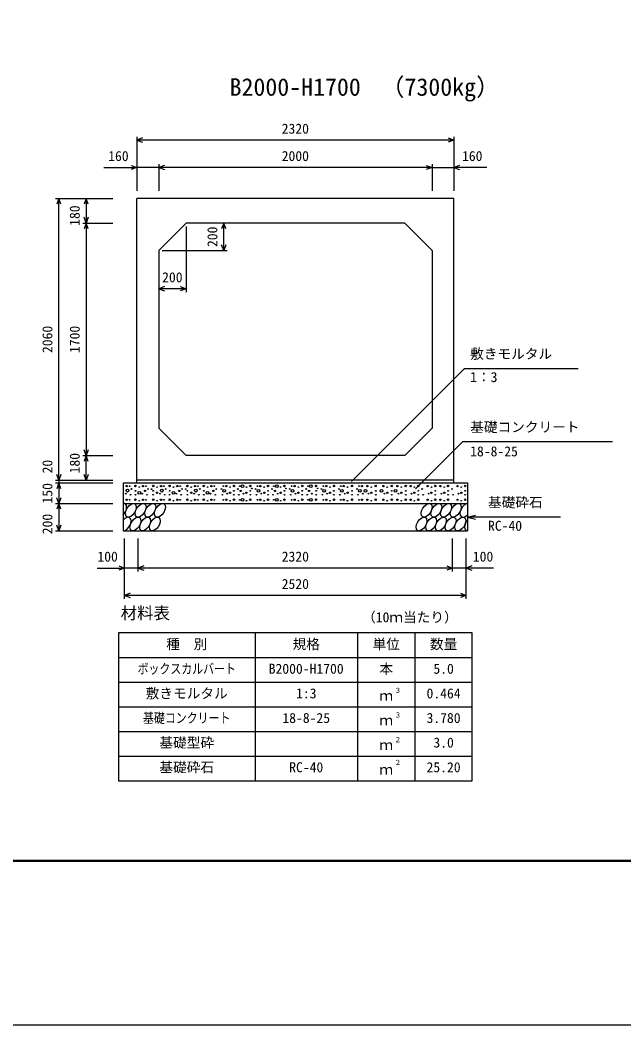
# Model space of a CAD drawing. Units: millimetres, scale not verified. Extents: x -50400 to 50400, y -17820 to 17820.
# Drawn here: x 19445 to 23864, y -17820 to -10474 of the extents above; entities that cross this region are included whole.
import ezdxf
from ezdxf.enums import TextEntityAlignment as Align

# ---------------------------------------------------------------- set-up
doc = ezdxf.new("R2010")
doc.units = ezdxf.units.MM
doc.header["$LTSCALE"] = 60
for name, color, linetype, lineweight in [('0-0_DIM', 7, 'Continuous', 25), ('0-1_Defpoints', 5, 'Continuous', 25), ('0-2_HATCH', 6, 'Continuous', 25), ('0-3_HYO', 3, 'Continuous', 25), ('0-4_HYO2', 4, 'Continuous', 25), ('0-5_OUTLINE', 3, 'Continuous', 25), ('0-7_TXT', 7, 'Continuous', 25), ('0-8_WAKU', 3, 'Continuous', 25)]:
    doc.layers.add(name, color=color, linetype=linetype, lineweight=lineweight)
doc.styles.add('ＭＳ ゴシック', font='')
doc.styles.get('ＭＳ ゴシック').set_extended_font_data('MS Gothic')

msp = doc.modelspace()

# ---------------------------------------------------------------- linework, layer by layer
at = {"layer": '0-0_DIM'}
for p, q in [((20299.98, -11326.22), (20299.98, -11723.11)), ((22619.98, -11351.22), (20299.98, -11351.22)), ((22619.98, -11326.22), (22619.98, -11723.11)), ((20459.98, -11526.22), (20459.98, -11723.11)), ((22459.98, -11526.22), (22459.98, -11723.11)), ((20059.24, -11551.22), (20299.98, -11551.22)), ((20459.98, -11551.22), (20299.98, -11551.22)), ((22459.98, -11551.22), (20459.98, -11551.22)), ((22459.98, -11551.22), (22619.98, -11551.22)), ((22860.73, -11551.22), (22619.98, -11551.22)), ((19703.88, -11778.11), (20124.98, -11778.11)), ((19728.88, -13838.11), (19728.88, -11778.11)), ((19928.88, -11778.11), (19928.88, -11958.11)), ((19903.88, -11958.11), (20124.98, -11958.11)), ((19928.88, -11958.11), (19928.88, -13658.11)), ((20936.05, -12158.11), (20936.05, -11958.11)), ((20659.98, -11983.11), (20659.98, -12462.83)), ((20484.98, -12158.11), (20961.05, -12158.11)), ((20659.98, -12437.83), (20459.98, -12437.83)), ((21871.17, -13847.69), (22696.48, -13022.38)), ((23528.89, -13022.38), (22696.48, -13022.38)), ((22338.01, -13901.84), (22682.07, -13557.78)), ((23781.62, -13557.78), (22682.07, -13557.78)), ((19903.88, -13658.11), (20124.98, -13658.11)), ((19928.88, -13838.11), (19928.88, -13658.11)), ((19703.88, -13838.11), (20124.98, -13838.11)), ((19703.88, -13858.11), (20124.98, -13858.11)), ((19728.88, -13838.11), (19728.88, -13858.11)), ((19728.88, -13858.11), (19728.88, -14008.11)), ((19703.88, -14008.11), (20124.98, -14008.11)), ((19728.88, -14008.11), (19728.88, -14208.11)), ((22719.98, -14108.11), (22777.94, -14092.58)), ((23399.79, -14108.11), (22719.98, -14108.11)), ((22719.98, -14108.11), (22777.94, -14123.64)), ((19703.88, -14208.11), (20124.98, -14208.11)), ((20209.98, -14704.72), (20209.98, -14263.11)), ((20309.98, -14504.72), (20309.98, -14263.11)), ((22609.98, -14504.72), (22609.98, -14263.11)), ((22609.98, -14504.72), (22609.98, -14263.11)), ((22709.98, -14704.72), (22709.98, -14263.11)), ((20010.44, -14479.72), (20209.98, -14479.72)), ((20309.98, -14479.72), (20209.98, -14479.72)), ((22609.98, -14479.72), (20309.98, -14479.72)), ((22709.98, -14479.72), (22609.98, -14479.72)), ((22909.53, -14479.72), (22709.98, -14479.72)), ((22709.98, -14679.72), (20209.98, -14679.72))]:
    msp.add_line(p, q, dxfattribs=at)
for points in [[(20342.27, -11335.83), (20299.98, -11351.22), (20342.27, -11366.61)], [(22577.7, -11335.83), (22619.98, -11351.22), (22577.7, -11366.61)], [(20257.7, -11535.83), (20299.98, -11551.22), (20257.7, -11566.61)], [(20502.27, -11535.83), (20459.98, -11551.22), (20502.27, -11566.61)], [(22417.7, -11535.83), (22459.98, -11551.22), (22417.7, -11566.61)], [(22662.27, -11535.83), (22619.98, -11551.22), (22662.27, -11566.61)], [(19744.27, -11820.4), (19728.88, -11778.11), (19713.49, -11820.4)], [(19944.27, -11820.4), (19928.88, -11778.11), (19913.49, -11820.4)], [(19944.27, -11915.83), (19928.88, -11958.11), (19913.49, -11915.83)], [(19944.27, -12000.4), (19928.88, -11958.11), (19913.49, -12000.4)], [(20951.44, -12000.4), (20936.05, -11958.11), (20920.66, -12000.4)], [(20951.44, -12115.83), (20936.05, -12158.11), (20920.66, -12115.83)], [(20502.27, -12422.44), (20459.98, -12437.83), (20502.27, -12453.22)], [(20617.7, -12422.44), (20659.98, -12437.83), (20617.7, -12453.22)], [(19944.27, -13615.83), (19928.88, -13658.11), (19913.49, -13615.83)], [(19944.27, -13700.4), (19928.88, -13658.11), (19913.49, -13700.4)], [(19744.27, -13795.83), (19728.88, -13838.11), (19713.49, -13795.83)], [(19944.27, -13795.83), (19928.88, -13838.11), (19913.49, -13795.83)], [(19744.27, -13900.4), (19728.88, -13858.11), (19713.49, -13900.4)], [(19744.27, -13965.83), (19728.88, -14008.11), (19713.49, -13965.83)], [(19744.27, -14050.4), (19728.88, -14008.11), (19713.49, -14050.4)], [(19744.27, -14165.83), (19728.88, -14208.11), (19713.49, -14165.83)], [(20167.7, -14464.33), (20209.98, -14479.72), (20167.7, -14495.12)], [(20352.27, -14464.33), (20309.98, -14479.72), (20352.27, -14495.12)], [(22567.7, -14464.33), (22609.98, -14479.72), (22567.7, -14495.12)], [(22752.27, -14464.33), (22709.98, -14479.72), (22752.27, -14495.12)], [(20252.27, -14664.33), (20209.98, -14679.72), (20252.27, -14695.12)], [(22667.7, -14664.33), (22709.98, -14679.72), (22667.7, -14695.12)]]:
    msp.add_lwpolyline(points, dxfattribs=at)
at = {"layer": '0-1_Defpoints'}
msp.add_lwpolyline([(0, -17820), (50400, -17820), (50400, 17820), (0, 17820)], close=True, dxfattribs=at)
at = {"layer": '0-2_HATCH'}
for centre, radius in [((20226.02, -13880.93), 5), ((20247.05, -13880.93), 2.5), ((20289.95, -13880.06), 5), ((20346.02, -13880.93), 5), ((20367.05, -13880.93), 2.5), ((20419.95, -13880.06), 5), ((20476.02, -13880.93), 5), ((20497.05, -13880.93), 2.5), ((20539.95, -13880.06), 5), ((20596.02, -13880.93), 5), ((20617.05, -13880.93), 2.5), ((20669.95, -13880.06), 5), ((20726.02, -13880.93), 5), ((20747.05, -13880.93), 2.5), ((20789.95, -13880.06), 5), ((20846.02, -13880.93), 5), ((20867.05, -13880.93), 2.5), ((20932.91, -13880.93), 2.5), ((20953.94, -13880.93), 5), ((21010.01, -13880.06), 5), ((21052.91, -13880.93), 2.5), ((21073.94, -13880.93), 10), ((21130.01, -13880.06), 5), ((21182.91, -13880.93), 2.5), ((21203.94, -13880.93), 5), ((21260.01, -13880.06), 5), ((21302.91, -13880.93), 2.5), ((21323.94, -13880.93), 10), ((21380.01, -13880.06), 5), ((21432.91, -13880.93), 2.5), ((21453.94, -13880.93), 5), ((21510.01, -13880.06), 5), ((21552.91, -13880.93), 2.5), ((21573.94, -13880.93), 10), ((21611.84, -13880.06), 5), ((21664.73, -13880.93), 2.5), ((21685.76, -13880.93), 5), ((21741.84, -13880.06), 5), ((21792.79, -13880.93), 2.5), ((21813.83, -13880.93), 5), ((21874.77, -13880.06), 5), ((21925.72, -13880.93), 2.5), ((21946.75, -13880.93), 5), ((21987.42, -13880.93), 5), ((22048.36, -13880.06), 5), ((22104.27, -13880.93), 5), ((22165.2, -13880.06), 5), ((22206.96, -13880.93), 5), ((22267.9, -13880.06), 5), ((22303.17, -13880.93), 5), ((22359.24, -13880.06), 5), ((22427.98, -13880.93), 5), ((22484.06, -13880.06), 5), ((22521.62, -13880.93), 5), ((22577.7, -13880.06), 5), ((22646.44, -13880.93), 5), ((22702.51, -13880.06), 5), ((20219.01, -13936.09), 2.5), ((20232.56, -13913.95), 10), ((20254.06, -13943.96), 2.5), ((20261.07, -13901.95), 2.5), ((20289.95, -13915.95), 2.5), ((20289.95, -13943.96), 2.5), ((20317.99, -13929.08), 10), ((20317.99, -13887.94), 2.5), ((20339.01, -13936.09), 2.5), ((20360.04, -13915.95), 5), ((20374.06, -13943.96), 2.5), ((20381.07, -13901.95), 2.5), ((20407.53, -13902.85), 2.5), ((20419.95, -13915.95), 2.5), ((20419.95, -13943.96), 2.5), ((20447.99, -13929.08), 5), ((20447.99, -13887.94), 2.5), ((20469.01, -13936.09), 2.5), ((20482.56, -13913.95), 10), ((20504.06, -13943.96), 2.5), ((20511.07, -13901.95), 2.5), ((20539.95, -13915.95), 2.5), ((20539.95, -13943.96), 2.5), ((20567.99, -13929.08), 10), ((20567.99, -13887.94), 2.5), ((20589.01, -13936.09), 2.5), ((20610.04, -13915.95), 5), ((20624.06, -13943.96), 2.5), ((20631.07, -13901.95), 2.5), ((20657.53, -13902.85), 2.5), ((20669.95, -13915.95), 2.5), ((20669.95, -13943.96), 2.5), ((20697.99, -13929.08), 5), ((20697.99, -13887.94), 2.5), ((20719.01, -13936.09), 2.5), ((20732.56, -13913.95), 10), ((20754.06, -13943.96), 2.5), ((20761.07, -13901.95), 2.5), ((20789.95, -13915.95), 2.5), ((20789.95, -13943.96), 2.5), ((20817.99, -13929.08), 10), ((20817.99, -13887.94), 2.5), ((20839.01, -13936.09), 2.5), ((20860.04, -13915.95), 5), ((20874.06, -13943.96), 2.5), ((20881.07, -13901.95), 2.5), ((20918.89, -13901.95), 2.5), ((20925.9, -13943.96), 2.5), ((20939.92, -13915.95), 10), ((20960.95, -13936.09), 2.5), ((20981.98, -13929.08), 5), ((20981.98, -13887.94), 2.5), ((21010.01, -13915.95), 2.5), ((21010.01, -13943.96), 2.5), ((21038.89, -13901.95), 2.5), ((21045.9, -13943.96), 2.5), ((21059.92, -13915.95), 5), ((21080.95, -13936.09), 2.5), ((21101.98, -13929.08), 5), ((21101.98, -13887.94), 2.5), ((21130.01, -13915.95), 2.5), ((21130.01, -13943.96), 2.5), ((21141.35, -13897.63), 2.5), ((21168.89, -13901.95), 2.5), ((21175.9, -13943.96), 2.5), ((21189.92, -13915.95), 10), ((21210.95, -13936.09), 2.5), ((21231.98, -13929.08), 5), ((21231.98, -13887.94), 2.5), ((21260.01, -13915.95), 2.5), ((21260.01, -13943.96), 2.5), ((21288.89, -13901.95), 2.5), ((21295.9, -13943.96), 2.5), ((21309.92, -13915.95), 5), ((21330.95, -13936.09), 2.5), ((21351.98, -13929.08), 5), ((21351.98, -13887.94), 2.5), ((21380.01, -13915.95), 2.5), ((21380.01, -13943.96), 2.5), ((21391.35, -13897.63), 2.5), ((21418.89, -13901.95), 2.5), ((21425.9, -13943.96), 2.5), ((21439.92, -13915.95), 10), ((21460.95, -13936.09), 2.5), ((21481.98, -13929.08), 5), ((21481.98, -13887.94), 2.5), ((21510.01, -13915.95), 2.5), ((21510.01, -13943.96), 2.5), ((21538.89, -13901.95), 2.5), ((21545.9, -13943.96), 2.5), ((21559.92, -13915.95), 5), ((21580.95, -13936.09), 2.5), ((21611.84, -13915.95), 2.5), ((21611.84, -13943.96), 2.5), ((21623.18, -13897.63), 2.5), ((21650.71, -13901.95), 2.5), ((21657.72, -13943.96), 2.5), ((21671.74, -13915.95), 10), ((21692.77, -13936.09), 2.5), ((21713.8, -13929.08), 5), ((21713.8, -13887.94), 2.5), ((21741.84, -13915.95), 2.5), ((21741.84, -13943.96), 2.5), ((21778.78, -13901.95), 2.5), ((21785.79, -13943.96), 2.5), ((21799.81, -13915.95), 10), ((21820.83, -13936.09), 2.5), ((21841.86, -13929.08), 5), ((21841.86, -13887.94), 2.5), ((21874.77, -13915.95), 2.5), ((21874.77, -13943.96), 2.5), ((21911.7, -13901.95), 2.5), ((21918.71, -13943.96), 2.5), ((21932.73, -13915.95), 10), ((21953.76, -13936.09), 2.5), ((21973.4, -13915.95), 10), ((21994.43, -13936.09), 2.5), ((22015.46, -13929.08), 5), ((22015.46, -13887.94), 2.5), ((22048.36, -13915.95), 2.5), ((22048.36, -13943.96), 2.5), ((22090.25, -13915.95), 10), ((22111.27, -13936.09), 2.5), ((22132.3, -13929.08), 5), ((22132.3, -13887.94), 2.5), ((22165.2, -13915.95), 2.5), ((22165.2, -13943.96), 2.5), ((22192.94, -13915.95), 10), ((22213.97, -13936.09), 2.5), ((22235, -13929.08), 5), ((22235, -13887.94), 2.5), ((22267.9, -13915.95), 2.5), ((22267.9, -13943.96), 2.5), ((22310.17, -13936.09), 2.5), ((22331.2, -13929.08), 5), ((22331.2, -13887.94), 2.5), ((22359.24, -13915.95), 2.5), ((22359.24, -13943.96), 2.5), ((22388.12, -13901.95), 2.5), ((22395.13, -13943.96), 2.5), ((22434.99, -13936.09), 2.5), ((22456.02, -13929.08), 5), ((22456.02, -13887.94), 2.5), ((22484.06, -13915.95), 2.5), ((22484.06, -13943.96), 2.5), ((22528.63, -13936.09), 2.5), ((22549.66, -13929.08), 5), ((22549.66, -13887.94), 2.5), ((22577.7, -13915.95), 2.5), ((22577.7, -13943.96), 2.5), ((22606.57, -13901.95), 2.5), ((22613.58, -13943.96), 2.5), ((22653.45, -13936.09), 2.5), ((22674.47, -13929.08), 5), ((22674.47, -13887.94), 2.5), ((22702.51, -13915.95), 2.5), ((22702.51, -13943.96), 2.5), ((20226.02, -13980.93), 5), ((20247.05, -13980.93), 2.5), ((20289.95, -13980.06), 5), ((20317.99, -13987.94), 2.5), ((20346.02, -13980.93), 5), ((20367.05, -13980.93), 2.5), ((20419.95, -13980.06), 5), ((20447.99, -13987.94), 2.5), ((20476.02, -13980.93), 5), ((20497.05, -13980.93), 2.5), ((20539.95, -13980.06), 5), ((20567.99, -13987.94), 2.5), ((20596.02, -13980.93), 5), ((20617.05, -13980.93), 2.5), ((20669.95, -13980.06), 5), ((20697.99, -13987.94), 2.5), ((20726.02, -13980.93), 5), ((20747.05, -13980.93), 2.5), ((20789.95, -13980.06), 5), ((20817.99, -13987.94), 2.5), ((20846.02, -13980.93), 5), ((20867.05, -13980.93), 2.5), ((20932.91, -13980.93), 2.5), ((20953.94, -13980.93), 5), ((20981.98, -13987.94), 2.5), ((21010.01, -13980.06), 5), ((21052.91, -13980.93), 2.5), ((21073.94, -13980.93), 10), ((21101.98, -13987.94), 2.5), ((21130.01, -13980.06), 5), ((21182.91, -13980.93), 2.5), ((21203.94, -13980.93), 5), ((21231.98, -13987.94), 2.5), ((21260.01, -13980.06), 5), ((21302.91, -13980.93), 2.5), ((21323.94, -13980.93), 10), ((21351.98, -13987.94), 2.5), ((21380.01, -13980.06), 5), ((21432.91, -13980.93), 2.5), ((21453.94, -13980.93), 5), ((21481.98, -13987.94), 2.5), ((21510.01, -13980.06), 5), ((21552.91, -13980.93), 2.5), ((21573.94, -13980.93), 10), ((21611.84, -13980.06), 5), ((21664.73, -13980.93), 2.5), ((21685.76, -13980.93), 5), ((21713.8, -13987.94), 2.5), ((21741.84, -13980.06), 5), ((21792.79, -13980.93), 2.5), ((21813.83, -13980.93), 5), ((21841.86, -13987.94), 2.5), ((21874.77, -13980.06), 5), ((21925.72, -13980.93), 2.5), ((21946.75, -13980.93), 5), ((21987.42, -13980.93), 5), ((22015.46, -13987.94), 2.5), ((22048.36, -13980.06), 5), ((22104.27, -13980.93), 5), ((22132.3, -13987.94), 2.5), ((22165.2, -13980.06), 5), ((22206.96, -13980.93), 5), ((22235, -13987.94), 2.5), ((22267.9, -13980.06), 5), ((22303.17, -13980.93), 5), ((22331.2, -13987.94), 2.5), ((22359.24, -13980.06), 5), ((22427.98, -13980.93), 5), ((22456.02, -13987.94), 2.5), ((22484.06, -13980.06), 5), ((22521.62, -13980.93), 5), ((22549.66, -13987.94), 2.5), ((22577.7, -13980.06), 5), ((22646.44, -13980.93), 5), ((22674.47, -13987.94), 2.5), ((22702.51, -13980.06), 5)]:
    msp.add_circle(centre, radius, dxfattribs=at)
for centre, start_param, end_param in [((20185.33, -14058.12), 4.3355439, 6.7245934), ((22704.54, -14058.12), 0.4199491, 4.357003), ((20218.58, -14158.11), 3.4740877, 7.5860497), ((22737.79, -14158.11), 1.2805297, 3.4964223)]:
    msp.add_ellipse(centre, major_axis=(29.09, 47.08), ratio=0.5792, start_param=start_param, end_param=end_param, dxfattribs=at)
for centre in [(20256.29, -14058.12), (20327.24, -14058.12), (20398.2, -14058.12), (20469.15, -14058.12), (22420.71, -14058.12), (22491.67, -14058.12), (22562.63, -14058.12), (22633.58, -14058.12), (20289.53, -14158.11), (20360.49, -14158.11), (20431.45, -14158.11), (22383.01, -14158.11), (22453.96, -14158.11), (22524.92, -14158.11), (22595.87, -14158.11), (22666.83, -14158.11)]:
    msp.add_ellipse(centre, major_axis=(29.09, 47.08), ratio=0.5792, dxfattribs=at)
at = {"layer": '0-3_HYO'}
for p, q in [((21164.98, -14954.72), (21164.98, -16034.72)), ((21914.98, -14954.72), (21914.98, -16034.72)), ((22334.98, -14954.72), (22334.98, -16034.72)), ((20164.98, -15134.72), (22754.98, -15134.72))]:
    msp.add_line(p, q, dxfattribs=at)
msp.add_lwpolyline([(20164.98, -16034.72), (22754.98, -16034.72), (22754.98, -14954.72), (20164.98, -14954.72)], close=True, dxfattribs=at)
at = {"layer": '0-4_HYO2'}
for p, q in [((20164.98, -15314.72), (22754.98, -15314.72)), ((20164.98, -15494.72), (22754.98, -15494.72)), ((20164.98, -15674.72), (22754.98, -15674.72)), ((20164.98, -15854.72), (22754.98, -15854.72))]:
    msp.add_line(p, q, dxfattribs=at)
at = {"layer": '0-5_OUTLINE'}
for p, q in [((22619.98, -11778.11), (20299.98, -11778.11)), ((20299.98, -13858.11), (20299.98, -11778.11)), ((22619.98, -13858.11), (22619.98, -11778.11)), ((20459.98, -12158.11), (20659.98, -11958.11)), ((22259.98, -11958.11), (20659.98, -11958.11)), ((22259.98, -11958.11), (22459.98, -12158.11)), ((20459.98, -12158.11), (20459.98, -13458.11)), ((20659.98, -13658.11), (20459.98, -13458.11)), ((22259.98, -13658.11), (20659.98, -13658.11)), ((20199.98, -13858.11), (20199.98, -14208.11)), ((20199.98, -13858.11), (22719.98, -13858.11)), ((22619.98, -13838.11), (20299.98, -13838.11)), ((22719.98, -13858.11), (22719.98, -14208.11)), ((20199.98, -14008.11), (22719.98, -14008.11)), ((20199.98, -14208.11), (22719.98, -14208.11))]:
    msp.add_line(p, q, dxfattribs=at)
msp.add_lwpolyline([(22459.98, -12158.11), (22459.98, -13458.11), (22259.98, -13658.11)], dxfattribs=at)
at = {"layer": '0-8_WAKU', "lineweight": 50}
msp.add_lwpolyline([(1200, -16620), (49200, -16620), (49200, 16620), (1200, 16620)], close=True, dxfattribs=at)

# ---------------------------------------------------------------- texts
at = {"layer": '0-0_DIM', "style": 'ＭＳ ゴシック'}
for s, p in [('2320', (21359.98, -11326.22)), ('160', (20090.34, -11526.22)), ('2000', (21359.98, -11526.22)), ('160', (22679.62, -11526.22)), ('200', (20484.98, -12412.83)), ('敷きモルタル', (22739.33, -12972.38)), ('1：3', (22739.33, -13142.5)), ('基礎コンクリート', (22739.33, -13507.78)), ('18-8-25', (22739.33, -13685.41)), ('基礎砕石', (22869.72, -14058.11)), ('RC-40', (22869.72, -14229.49)), ('100', (20011.34, -14454.72)), ('2320', (21359.98, -14454.72)), ('100', (22758.62, -14454.72)), ('2520', (21359.98, -14654.72))]:
    msp.add_text(s, height=73.31, dxfattribs=at).set_placement(p, align=Align.BOTTOM_LEFT)
for s, p in [('180', (19903.88, -11978.11)), ('200', (20911.05, -12133.11)), ('2060', (19703.88, -12908.11)), ('1700', (19903.88, -12908.11)), ('180', (19903.88, -13788.11)), ('20', (19703.88, -13788.04)), ('150', (19703.88, -14008.11)), ('200', (19703.88, -14233.11))]:
    msp.add_text(s, height=73.31, rotation=90, dxfattribs=at).set_placement(p, align=Align.BOTTOM_LEFT)
at = {"layer": '0-7_TXT', "style": 'ＭＳ ゴシック'}
for s, height, p in [('B2000-H1700', 128.3, (20978.73, -11065.61)), ('（7300kg）', 128.3, (22083.57, -11065.61)), ('材料表', 87.98, (20181.65, -14879.72)), ('（10ｍ当たり）', 73.31, (21948.31, -14898.06)), ('種\u3000別', 73.31, (20514.98, -15094.72)), ('規格', 73.31, (21439.98, -15094.72)), ('単位', 73.31, (22024.98, -15094.72)), ('数量', 73.31, (22444.98, -15094.72)), ('B2000-H1700', 73.31, (21264.98, -15274.72)), ('本', 73.31, (22074.98, -15274.72)), ('5.0', 73.31, (22469.98, -15274.72)), ('敷きモルタル', 73.31, (20364.98, -15454.72)), ('1:3', 73.31, (21464.98, -15454.72)), ('ｍ', 73.31, (22074.98, -15471.39)), ('３', 36.66, (22184.22, -15404.11)), ('0.464', 73.31, (22419.98, -15454.72)), ('18-8-25', 73.31, (21364.98, -15634.72)), ('ｍ', 73.31, (22074.98, -15651.39)), ('３', 36.66, (22184.22, -15584.11)), ('3.780', 73.31, (22419.98, -15634.72)), ('基礎型砕', 73.31, (20464.98, -15814.72)), ('２', 36.66, (22184.22, -15764.11)), ('3.0', 73.31, (22469.98, -15814.72)), ('ｍ', 73.31, (22074.98, -15831.39)), ('基礎砕石', 73.31, (20464.98, -15994.72)), ('RC-40', 73.31, (21414.98, -15994.72)), ('ｍ', 73.31, (22074.98, -16011.39)), ('２', 36.66, (22184.22, -15930.78)), ('25.20', 73.31, (22419.98, -15994.72))]:
    msp.add_text(s, height=height, dxfattribs=at).set_placement(p, align=Align.BOTTOM_LEFT)
at = {"layer": '0-7_TXT', "style": 'ＭＳ ゴシック', "width": 0.8}
for s, p in [('ボックスカルバート', (20304.98, -15274.72)), ('基礎コンクリート', (20344.98, -15634.72))]:
    msp.add_text(s, height=73.31, dxfattribs=at).set_placement(p, align=Align.BOTTOM_LEFT)

doc.saveas('drawing.dxf')
